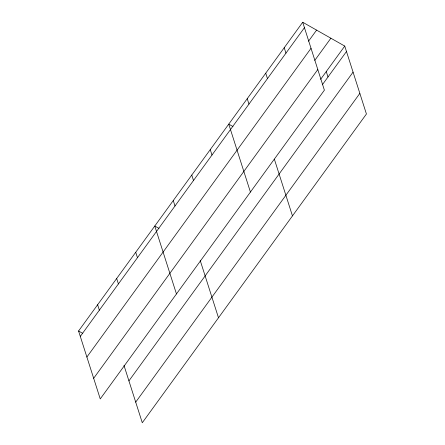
<?xml version="1.0" encoding="UTF-8"?>
<svg xmlns="http://www.w3.org/2000/svg" width="445" height="445" viewBox="0 0 445 445"><rect width="100%" height="100%" fill="white"/><g stroke="black" fill="none" stroke-linecap="round" stroke-linejoin="round"><path stroke-width="0.67" d="M302.717 22.25L324.388 90.168L100.247 398.915L78.57 330.997L302.717 22.25L344.753 46.085L366.43 114.003L142.283 422.75L123.988 365.412M80.3 336.42L304.447 27.673M308.546 41.19L316.59 30.115M86.881 357.046L311.027 48.299M314.799 60.37L330.88 38.22M93.667 378.295L317.808 69.548M320.634 79.31L344.753 46.085M322.364 84.734L346.488 51.509M128.922 380.881L353.069 72.135M135.703 402.13L359.849 93.378M232.969 126.53L228.747 124.138L250.424 192.056M159.004 228.418L154.777 226.021L176.454 293.939M78.57 330.997L82.792 333.388M326.263 71.556L327.993 76.979M284.221 47.721L285.951 53.144M265.732 73.191L267.462 78.62M274.37 159.199L292.46 215.892M247.236 98.668L248.972 104.091M210.257 149.609L211.987 155.032M191.762 175.08L193.497 180.503M200.194 260.436L218.495 317.774M173.272 200.55L175.002 205.979M135.725 252.265L137.46 257.694M116.673 278.509L118.409 283.938M97.622 304.753L99.352 310.176"/></g></svg>
